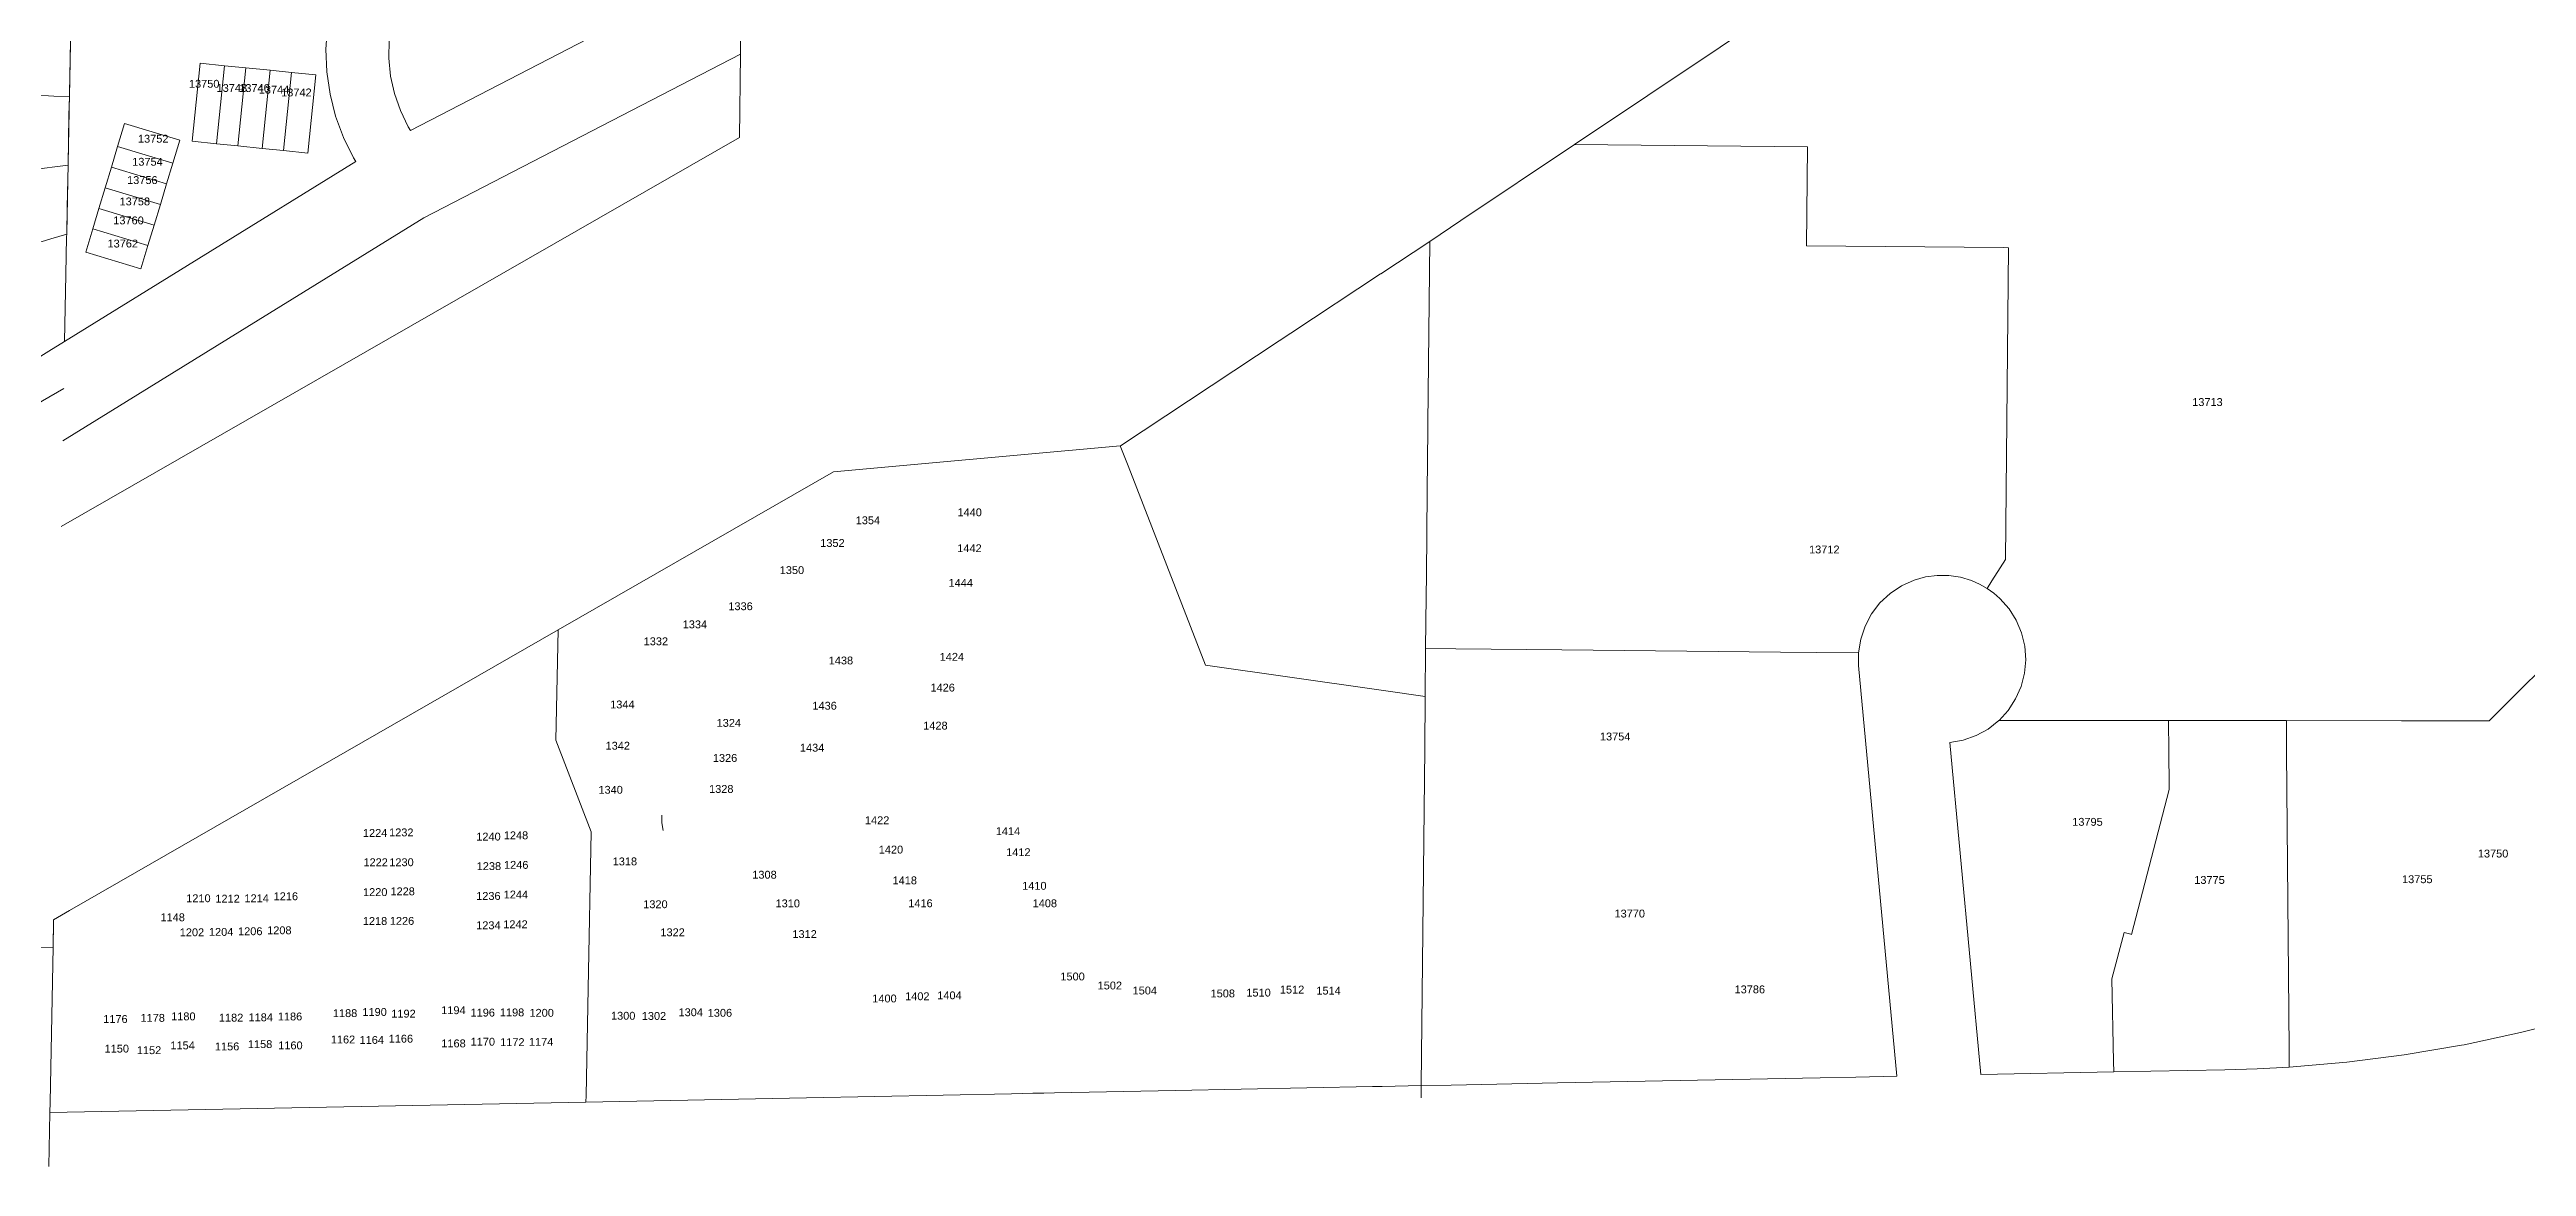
# Model space of a CAD drawing. Header units: feet. Extents: x 865220 to 2822444, y -2240498 to 975731.
# Drawn here: x 2817364 to 2819730, y 968299 to 969365 of the extents above; entities that cross this region are included whole.
import ezdxf
from ezdxf.enums import TextEntityAlignment as Align

# ---------------------------------------------------------------- set-up
doc = ezdxf.new("R2010")
doc.units = ezdxf.units.FT
doc.header["$LTSCALE"] = 0.015
doc.header["$MEASUREMENT"] = 0
doc.layers.add('Dakota County Addresses', color=7, linetype='Continuous')
doc.layers.add('Dakota County Parcels', color=7, linetype='Continuous')
doc.styles.add('Dimensions 100', font='arial.ttf')

# ---------------------------------------------------------------- blocks, each defined once
blk = doc.blocks.new('ACMAP_ANN_TEMPLATE_Dakota County Addresses')
at = {"layer": 'Dakota County Addresses', "style": 'Dimensions 100'}
blk.add_attdef('DakotaCountyAddress', text='', height=50, dxfattribs=at).set_placement((0, 0), align=Align.CENTER)

msp = doc.modelspace()

# ---------------------------------------------------------------- linework, layer by layer
at = {"layer": 'Dakota County Parcels', "lineweight": 5}
for p, q in [((2817708.6, 969288), (2818024.8, 969451.5)), ((2818820.8, 969274.7), (2819046.3, 969425.5)), ((2817382.8, 969320.5), (2817384.1, 969387.9)), ((2817500.2, 969277.7), (2817507.8, 969352.3)), ((2817507.8, 969352.3), (2817530.9, 969349.9)), ((2817523.3, 969275.3), (2817530.9, 969349.9)), ((2817530.9, 969349.9), (2817551.3, 969347.9)), ((2817721.4, 969204.6), (2818023.9, 969361)), ((2818023.1, 969281.4), (2818023.9, 969361)), ((2817543.7, 969273.3), (2817551.3, 969347.9)), ((2817551.3, 969347.9), (2817574.7, 969345.5)), ((2817567.1, 969270.9), (2817574.7, 969345.5)), ((2817574.7, 969345.5), (2817595.1, 969343.4)), ((2817587.5, 969268.8), (2817595.1, 969343.4)), ((2817595.1, 969343.4), (2817618.2, 969341.1)), ((2817610.6, 969266.4), (2817618.2, 969341.1)), ((2817381.5, 969255), (2817382.4, 969302.2)), ((2817382.4, 969302.2), (2817382.8, 969320.5)), ((2817374.9, 968909.7), (2818023.1, 969281.4)), ((2817428.9, 969272.6), (2817435.6, 969294.8)), ((2817435.6, 969294.8), (2817488.2, 969278.9)), ((2817481.5, 969256.7), (2817488.2, 969278.9)), ((2817500.2, 969277.7), (2817523.3, 969275.3)), ((2817706.6, 969291.6), (2817708.6, 969288)), ((2817378.3, 969086.6), (2817656.4, 969258.4)), ((2817380.7, 969214.4), (2817381.5, 969255)), ((2817422.9, 969252.9), (2817428.9, 969272.6)), ((2817428.9, 969272.6), (2817481.5, 969256.7)), ((2817475.6, 969237), (2817481.5, 969256.7)), ((2817523.3, 969275.3), (2817543.7, 969273.3)), ((2817543.7, 969273.3), (2817567.1, 969270.9)), ((2817567.1, 969270.9), (2817587.5, 969268.8)), ((2817587.5, 969268.8), (2817610.6, 969266.4)), ((2817654.4, 969262), (2817656.4, 969258.4)), ((2818820.8, 969274.7), (2819043.2, 969272.5)), ((2819043.2, 969272.5), (2819042.3, 969178)), ((2817411.1, 969213.6), (2817417, 969233.3)), ((2817417, 969233.3), (2817422.9, 969252.9)), ((2817417, 969233.3), (2817469.7, 969217.4)), ((2817422.9, 969252.9), (2817475.6, 969237)), ((2817469.7, 969217.4), (2817475.6, 969237)), ((2817380.3, 969189.6), (2817380.7, 969214.4)), ((2817405.1, 969194), (2817411.1, 969213.6)), ((2817411.1, 969213.6), (2817463.7, 969197.7)), ((2817463.7, 969197.7), (2817469.7, 969217.4)), ((2817376.5, 968991.5), (2817721.4, 969204.6)), ((2817380.3, 969189), (2817380.3, 969189.6)), ((2817398.4, 969171.8), (2817405.1, 969194)), ((2817405.1, 969194), (2817457.8, 969178.1)), ((2817457.8, 969178.1), (2817463.7, 969197.7)), ((2817398.4, 969171.8), (2817451.1, 969155.9)), ((2817451.1, 969155.9), (2817457.8, 969178.1)), ((2819235.5, 969176.1), (2819232.6, 968878.4)), ((2817378.3, 969086.6), (2817379.5, 969150.6)), ((2818386.8, 968986.9), (2818196.9, 968969.7)), ((2818112.8, 968962.1), (2818018, 968907.7)), ((2818196.9, 968969.7), (2818112.8, 968962.1)), ((2818679.2, 968863.3), (2818680, 968943.1)), ((2818018, 968907.7), (2817849.8, 968811.1)), ((2817849.8, 968811.1), (2817847.7, 968705.7)), ((2818678.1, 968747.6), (2818678.5, 968793.2)), ((2819092.1, 968789), (2819092.2, 968777.1)), ((2819128.6, 968384.8), (2819092.2, 968777.1)), ((2818677.6, 968697.6), (2818678.1, 968747.6)), ((2819388.3, 968724.5), (2819226.3, 968724.6)), ((2819388.3, 968724.5), (2819500.8, 968724.4)), ((2819500.8, 968724.4), (2819610.9, 968724.3)), ((2819610.9, 968724.3), (2819694.7, 968724.3)), ((2817881.3, 968618.2), (2817847.7, 968705.7)), ((2819179.3, 968703.6), (2819208.8, 968386.4)), ((2819388.9, 968658.6), (2819388.8, 968662.4)), ((2819388.9, 968658.6), (2819353, 968520.3)), ((2817878.4, 968468.6), (2817881.3, 968618.2)), ((2817367.2, 968508.1), (2817367.6, 968531)), ((2819334.2, 968477.9), (2819345.7, 968522.2)), ((2819345.7, 968522.2), (2819352.1, 968520.5)), ((2819352.1, 968520.5), (2819353, 968520.3)), ((2817204.1, 968504.8), (2817367.2, 968508.1)), ((2819668, 968414.4), (2819670.7, 968414.9)), ((2818804.4, 968378.4), (2819055.3, 968383.3)), ((2819055.3, 968383.3), (2819089.4, 968384)), ((2819089.4, 968384), (2819128.6, 968384.8)), ((2819336, 968388.9), (2819208.8, 968386.4)), ((2819442.1, 968391), (2819336, 968388.9)), ((2818086.9, 968364.2), (2817876.3, 968360.1)), ((2818282.9, 968368.1), (2818086.9, 968364.2)), ((2818674.3, 968364.2), (2818674.4, 968375.8))]:
    msp.add_line(p, q, dxfattribs=at)
for points in [[(2817378.3, 969086.6), (2817379.5, 969150.6), (2817380.2, 969186.4), (2817380.3, 969189), (2817380.3, 969189.6), (2817387.7, 969574.5), (2817389.9, 969691.5), (2817390.5, 969721.1)], [(2817647.4, 969449.3), (2817639.2, 969429.2), (2817633.2, 969408.5), (2817629.4, 969387.2), (2817627.9, 969365.6), (2817628.8, 969344), (2817631.9, 969322.6), (2817637.2, 969301.6), (2817644.7, 969281.4), (2817654.4, 969262)], [(2818023.9, 969361), (2818024.4, 969406.2), (2818024.8, 969449)], [(2817701.6, 969423.7), (2817695.3, 969407.8), (2817690.8, 969391.2), (2817688.4, 969374.2), (2817688, 969357), (2817689.7, 969339.9), (2817693.4, 969323.2), (2817699, 969307), (2817706.6, 969291.6)], [(2817215.5, 969324.5), (2817362.8, 969321), (2817367.8, 969320.9), (2817382.8, 969320.5)], [(2817209, 969232.3), (2817361.5, 969252.4), (2817366.5, 969253.1), (2817381.5, 969255)], [(2818682.4, 969182.1), (2818712, 969201.9), (2818820.8, 969274.7)], [(2817247, 969149.9), (2817360.1, 969183.1), (2817365.2, 969184.6), (2817380.3, 969189)], [(2817379.5, 969150.6), (2817380.2, 969186.4), (2817380.3, 969189)], [(2818386.8, 968986.9), (2818386.9, 968987), (2818538.7, 969087.2), (2818549.6, 969094.4), (2818635.5, 969151.1), (2818635.6, 969151.2), (2818682.4, 969182.1)], [(2818680, 968943.1), (2818680.6, 969002.9), (2818680.7, 969008.3), (2818682.4, 969182.1)], [(2819042.3, 969178), (2819230.5, 969176.2), (2819235.5, 969176.1)], [(2817259.9, 969013), (2817358.1, 969074), (2817363.1, 969077.2), (2817378.3, 969086.6)], [(2817100.1, 968882.2), (2817246.6, 968966.3), (2817377.4, 969041.5)], [(2818468.2, 968777.5), (2818394.2, 968967.8), (2818390.5, 968977.3), (2818386.8, 968986.9), (2818386.8, 968986.9)], [(2819232.6, 968878.4), (2819227.5, 968870.4), (2819219.5, 968857.9), (2819214.9, 968850.7)], [(2818678.5, 968793.2), (2818679, 968843.3), (2818679.2, 968863.3)], [(2819214.9, 968850.7), (2819207.7, 968854.8), (2819200.1, 968858.1), (2819189.4, 968861.3), (2819178.3, 968863), (2819167.1, 968863.1), (2819156, 968861.6), (2819145.2, 968858.6), (2819133.2, 968853.2), (2819122.2, 968845.9), (2819112.5, 968836.8), (2819104.5, 968826.3), (2819098.3, 968814.6), (2819094.2, 968802.1), (2819092.1, 968789)], [(2819226.3, 968724.6), (2819235.1, 968734.2), (2819242.2, 968745.1), (2819247.5, 968757), (2819250.7, 968769.6), (2819251.9, 968782.6), (2819250.9, 968795.6), (2819247.9, 968808.3), (2819242.8, 968820.3), (2819235.9, 968831.3), (2819227.2, 968841), (2819221.3, 968846.2), (2819214.9, 968850.7)], [(2817849.8, 968811.1), (2817398, 968551.7), (2817382.9, 968543), (2817367.7, 968534.2)], [(2818678.5, 968793.2), (2818707.5, 968792.9), (2818808.5, 968791.9), (2819017.5, 968789.8), (2819051.7, 968789.4), (2819092.1, 968789)], [(2818678.1, 968747.6), (2818640.6, 968752.9), (2818631.6, 968754.2), (2818631.6, 968754.2), (2818468.2, 968777.5)], [(2819694.7, 968724.3), (2819724.5, 968754), (2819744.5, 968774)], [(2819179.3, 968703.6), (2819192.1, 968705.9), (2819204.4, 968710.2), (2819215.8, 968716.4), (2819226.1, 968724.4), (2819226.3, 968724.6)], [(2819388.8, 968662.4), (2819388.6, 968694.5), (2819388.3, 968724.5)], [(2819500.8, 968724.4), (2819501, 968694.4), (2819503.4, 968410.5), (2819503.6, 968393.6)], [(2818674.4, 968375.8), (2818675.5, 968493.4), (2818677.6, 968697.6)], [(2817950, 968619.6), (2817948.8, 968626.8), (2817948.9, 968634.1)], [(2817364.1, 968350), (2817364.3, 968360), (2817367.2, 968508.1), (2817367.7, 968534.2)], [(2817363.2, 968298.6), (2817364.1, 968350), (2817364.3, 968360), (2817367.2, 968508.1)], [(2819334.2, 968477.9), (2819335.8, 968398.9), (2819336, 968388.9)], [(2819670.7, 968414.9), (2819724.5, 968426.4), (2819777.8, 968440), (2819830.6, 968455.8), (2819882.6, 968473.7)], [(2817876.3, 968360.1), (2817876.5, 968366.4), (2817878.4, 968468.6)], [(2819503.6, 968393.6), (2819558.6, 968398.3), (2819613.5, 968405.2), (2819668, 968414.4)], [(2818674.4, 968375.8), (2818703, 968376.4), (2818804.4, 968378.4)], [(2819442.1, 968391), (2819472.8, 968391.9), (2819503.6, 968393.6)], [(2817876.3, 968360.1), (2817364.1, 968350), (2817364.1, 968350)], [(2818313.7, 968368.7), (2818303.3, 968368.5), (2818282.9, 968368.1)], [(2818439.5, 968371.2), (2818324.1, 968368.9), (2818313.7, 968368.7)], [(2818674.4, 968375.8), (2818636.9, 968375.1), (2818627.9, 968374.9), (2818627.9, 968374.9), (2818439.5, 968371.2)]]:
    msp.add_lwpolyline(points, dxfattribs=at)

# ---------------------------------------------------------------- block references
at = {"layer": 'Dakota County Addresses', "lineweight": 5, "xscale": 0.15, "yscale": 0.15, "zscale": 0.15}
for p, values in [((2817511.6, 969328.9), {'DakotaCountyAddress': '13750'}), ((2817538, 969324.9), {'DakotaCountyAddress': '13748'}), ((2817559.6, 969324.8), {'DakotaCountyAddress': '13746'}), ((2817578.3, 969323.3), {'DakotaCountyAddress': '13744'}), ((2817599.7, 969320.6), {'DakotaCountyAddress': '13742'}), ((2817462.9, 969276.4), {'DakotaCountyAddress': '13752'}), ((2817457.4, 969254.4), {'DakotaCountyAddress': '13754'}), ((2817452.5, 969236.9), {'DakotaCountyAddress': '13756'}), ((2817445.3, 969216.5), {'DakotaCountyAddress': '13758'}), ((2817433.8, 969176.3), {'DakotaCountyAddress': '13762'}), ((2817439.3, 969198.4), {'DakotaCountyAddress': '13760'}), ((2819425.4, 969024.9), {'DakotaCountyAddress': '13713'}), ((2818242.9, 968919.6), {'DakotaCountyAddress': '1440'}), ((2818145.7, 968912), {'DakotaCountyAddress': '1354'}), ((2818111.8, 968890.3), {'DakotaCountyAddress': '1352'}), ((2818242.7, 968885.3), {'DakotaCountyAddress': '1442'}), ((2819059.4, 968884.1), {'DakotaCountyAddress': '13712'}), ((2818073.1, 968864.4), {'DakotaCountyAddress': '1350'}), ((2818234.4, 968852.3), {'DakotaCountyAddress': '1444'}), ((2818024, 968829.9), {'DakotaCountyAddress': '1336'}), ((2817980.4, 968812.6), {'DakotaCountyAddress': '1334'}), ((2817943.1, 968796.4), {'DakotaCountyAddress': '1332'}), ((2818119.9, 968778.1), {'DakotaCountyAddress': '1438'}), ((2818225.9, 968781.6), {'DakotaCountyAddress': '1424'}), ((2818217.1, 968752.2), {'DakotaCountyAddress': '1426'}), ((2817911.1, 968736.1), {'DakotaCountyAddress': '1344'}), ((2818104.3, 968734.9), {'DakotaCountyAddress': '1436'}), ((2818012.8, 968718.5), {'DakotaCountyAddress': '1324'}), ((2818210.2, 968715.9), {'DakotaCountyAddress': '1428'}), ((2818859.6, 968705.5), {'DakotaCountyAddress': '13754'}), ((2817906.7, 968696.7), {'DakotaCountyAddress': '1342'}), ((2818009.2, 968685), {'DakotaCountyAddress': '1326'}), ((2818092.4, 968694.8), {'DakotaCountyAddress': '1434'}), ((2818005.6, 968655.4), {'DakotaCountyAddress': '1328'}), ((2817899.9, 968654.6), {'DakotaCountyAddress': '1340'}), ((2817674.9, 968613.4), {'DakotaCountyAddress': '1224'}), ((2817699.9, 968613.9), {'DakotaCountyAddress': '1232'}), ((2817783.2, 968609.9), {'DakotaCountyAddress': '1240'}), ((2817809.5, 968611.1), {'DakotaCountyAddress': '1248'}), ((2818154.5, 968625.5), {'DakotaCountyAddress': '1422'}), ((2818279.5, 968615.1), {'DakotaCountyAddress': '1414'}), ((2819310.8, 968624), {'DakotaCountyAddress': '13795'}), ((2819310.8, 968624), {'DakotaCountyAddress': '13795'}), ((2819310.8, 968624), {'DakotaCountyAddress': '13795'}), ((2817675.4, 968585.4), {'DakotaCountyAddress': '1222'}), ((2817700.1, 968585.4), {'DakotaCountyAddress': '1230'}), ((2817913.5, 968586.2), {'DakotaCountyAddress': '1318'}), ((2818167.7, 968597.5), {'DakotaCountyAddress': '1420'}), ((2818289.4, 968595), {'DakotaCountyAddress': '1412'}), ((2819698.3, 968593.7), {'DakotaCountyAddress': '13750'}), ((2817783.6, 968581.7), {'DakotaCountyAddress': '1238'}), ((2817809.7, 968582.9), {'DakotaCountyAddress': '1246'}), ((2818046.9, 968573.5), {'DakotaCountyAddress': '1308'}), ((2818180.9, 968568.1), {'DakotaCountyAddress': '1418'}), ((2818304.7, 968562.9), {'DakotaCountyAddress': '1410'}), ((2819427.4, 968568.5), {'DakotaCountyAddress': '13775'}), ((2819625.9, 968569.2), {'DakotaCountyAddress': '13755'}), ((2817506.1, 968551), {'DakotaCountyAddress': '1210'}), ((2817533.9, 968550.6), {'DakotaCountyAddress': '1212'}), ((2817561.7, 968551), {'DakotaCountyAddress': '1214'}), ((2817589.6, 968552.9), {'DakotaCountyAddress': '1216'}), ((2817675, 968556.9), {'DakotaCountyAddress': '1220'}), ((2817701.2, 968557.6), {'DakotaCountyAddress': '1228'}), ((2817783.1, 968553.2), {'DakotaCountyAddress': '1236'}), ((2817809.4, 968554.6), {'DakotaCountyAddress': '1244'}), ((2817942.7, 968545.3), {'DakotaCountyAddress': '1320'}), ((2818069.1, 968546.1), {'DakotaCountyAddress': '1310'}), ((2818195.9, 968546.2), {'DakotaCountyAddress': '1416'}), ((2818314.7, 968546.2), {'DakotaCountyAddress': '1408'}), ((2818873.5, 968536.4), {'DakotaCountyAddress': '13770'}), ((2817481.5, 968532.8), {'DakotaCountyAddress': '1148'}), ((2817499.9, 968518.5), {'DakotaCountyAddress': '1202'}), ((2817527.8, 968518.9), {'DakotaCountyAddress': '1204'}), ((2817555.6, 968519.5), {'DakotaCountyAddress': '1206'}), ((2817583.4, 968520.4), {'DakotaCountyAddress': '1208'}), ((2817674.8, 968529.3), {'DakotaCountyAddress': '1218'}), ((2817700.6, 968529.4), {'DakotaCountyAddress': '1226'}), ((2817783.1, 968525.2), {'DakotaCountyAddress': '1234'}), ((2817809, 968526.2), {'DakotaCountyAddress': '1242'}), ((2817959.1, 968518.5), {'DakotaCountyAddress': '1322'}), ((2818085.2, 968516.8), {'DakotaCountyAddress': '1312'}), ((2818341.2, 968476.3), {'DakotaCountyAddress': '1500'}), ((2818376.8, 968467.7), {'DakotaCountyAddress': '1502'}), ((2817674.4, 968442.4), {'DakotaCountyAddress': '1190'}), ((2817749.7, 968444.1), {'DakotaCountyAddress': '1194'}), ((2817777.7, 968441.8), {'DakotaCountyAddress': '1196'}), ((2817805.7, 968442), {'DakotaCountyAddress': '1198'}), ((2817976.4, 968442.1), {'DakotaCountyAddress': '1304'}), ((2818161.5, 968455.3), {'DakotaCountyAddress': '1400'}), ((2818192.9, 968457.4), {'DakotaCountyAddress': '1402'}), ((2818223.6, 968458.3), {'DakotaCountyAddress': '1404'}), ((2818410.2, 968462.9), {'DakotaCountyAddress': '1504'}), ((2818484.7, 968460.1), {'DakotaCountyAddress': '1508'}), ((2818518.9, 968460.9), {'DakotaCountyAddress': '1510'}), ((2818550.9, 968463.8), {'DakotaCountyAddress': '1512'}), ((2818585.8, 968462.8), {'DakotaCountyAddress': '1514'}), ((2818988.2, 968464), {'DakotaCountyAddress': '13786'}), ((2817426.8, 968435.7), {'DakotaCountyAddress': '1176'}), ((2817462.4, 968436.8), {'DakotaCountyAddress': '1178'}), ((2817491.7, 968438.2), {'DakotaCountyAddress': '1180'}), ((2817537.3, 968437), {'DakotaCountyAddress': '1182'}), ((2817565.6, 968437.3), {'DakotaCountyAddress': '1184'}), ((2817593.6, 968438.1), {'DakotaCountyAddress': '1186'}), ((2817646.2, 968441.3), {'DakotaCountyAddress': '1188'}), ((2817702, 968440.8), {'DakotaCountyAddress': '1192'}), ((2817834, 968441.6), {'DakotaCountyAddress': '1200'}), ((2817911.9, 968438.8), {'DakotaCountyAddress': '1300'}), ((2817941.3, 968438.6), {'DakotaCountyAddress': '1302'}), ((2818004.3, 968441.6), {'DakotaCountyAddress': '1306'}), ((2817428.1, 968407.4), {'DakotaCountyAddress': '1150'}), ((2817458.9, 968405.9), {'DakotaCountyAddress': '1152'}), ((2817491, 968410.5), {'DakotaCountyAddress': '1154'}), ((2817533.5, 968409.5), {'DakotaCountyAddress': '1156'}), ((2817565, 968411.7), {'DakotaCountyAddress': '1158'}), ((2817594, 968410.5), {'DakotaCountyAddress': '1160'}), ((2817644.2, 968416.1), {'DakotaCountyAddress': '1162'}), ((2817671.7, 968415.7), {'DakotaCountyAddress': '1164'}), ((2817699.5, 968416.9), {'DakotaCountyAddress': '1166'}), ((2817749.8, 968412.4), {'DakotaCountyAddress': '1168'}), ((2817777.8, 968414), {'DakotaCountyAddress': '1170'}), ((2817806, 968413.6), {'DakotaCountyAddress': '1172'}), ((2817833.5, 968413.9), {'DakotaCountyAddress': '1174'})]:
    msp.add_blockref('ACMAP_ANN_TEMPLATE_Dakota County Addresses', p, dxfattribs=at).add_auto_attribs(values)

doc.saveas('drawing.dxf')
